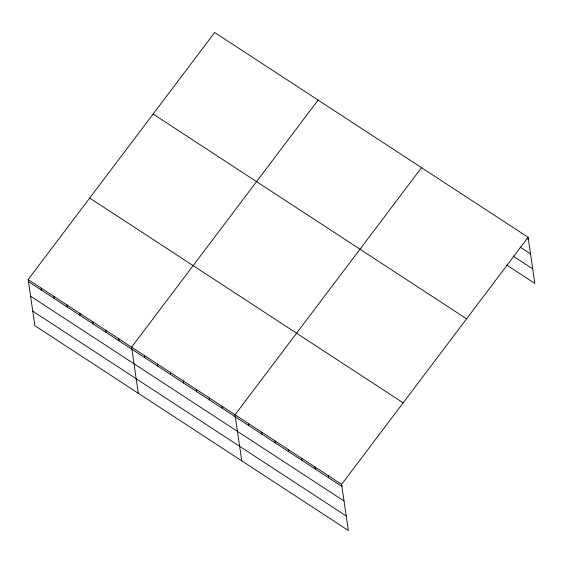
<?xml version="1.0" encoding="UTF-8"?>
<svg xmlns="http://www.w3.org/2000/svg" width="563" height="563" viewBox="0 0 563 563"><rect width="100%" height="100%" fill="white"/><g stroke="black" fill="none" stroke-linecap="round" stroke-linejoin="round"><path stroke-width="0.84" d="M528.122 237.304L341.607 484.377L348.335 530.494L34.878 325.695L28.15 279.579L214.665 32.506L528.122 237.304L534.85 283.421L506.806 265.096M318.109 100.087L131.594 347.16L138.322 393.284M421.546 167.668L235.031 414.748L241.759 460.865M527.024 238.466L528.425 239.381M520.029 247.044L530.543 253.913M513.097 256.059L532.732 268.889M153.115 114.043L466.572 318.834M89.7 198.049L403.157 402.841M28.15 279.579L341.607 484.377M28.453 281.662L341.91 486.453M30.571 296.194L344.028 500.986M32.76 311.163L346.217 515.961M328.285 475.672L328.588 477.755M314.963 466.966L315.266 469.049M301.641 458.268L301.944 460.344M288.319 449.563L288.622 451.639M274.997 440.857L275.3 442.933M261.675 432.152L261.978 434.235M248.353 423.446L248.656 425.529M222.104 406.296L222.406 408.379M209.169 397.851L209.471 399.927M196.241 389.406L196.543 391.482M183.313 380.954L183.615 383.03M170.378 372.509L170.688 374.585M157.45 364.057L157.753 366.14M144.522 355.612L144.825 357.688M118.659 338.715L118.962 340.791M105.731 330.27L106.034 332.346M92.804 321.818L93.106 323.901M79.869 313.373L80.171 315.449M66.941 304.921L67.243 307.004M54.013 296.476L54.315 298.552M41.078 288.031L41.38 290.107"/></g></svg>
